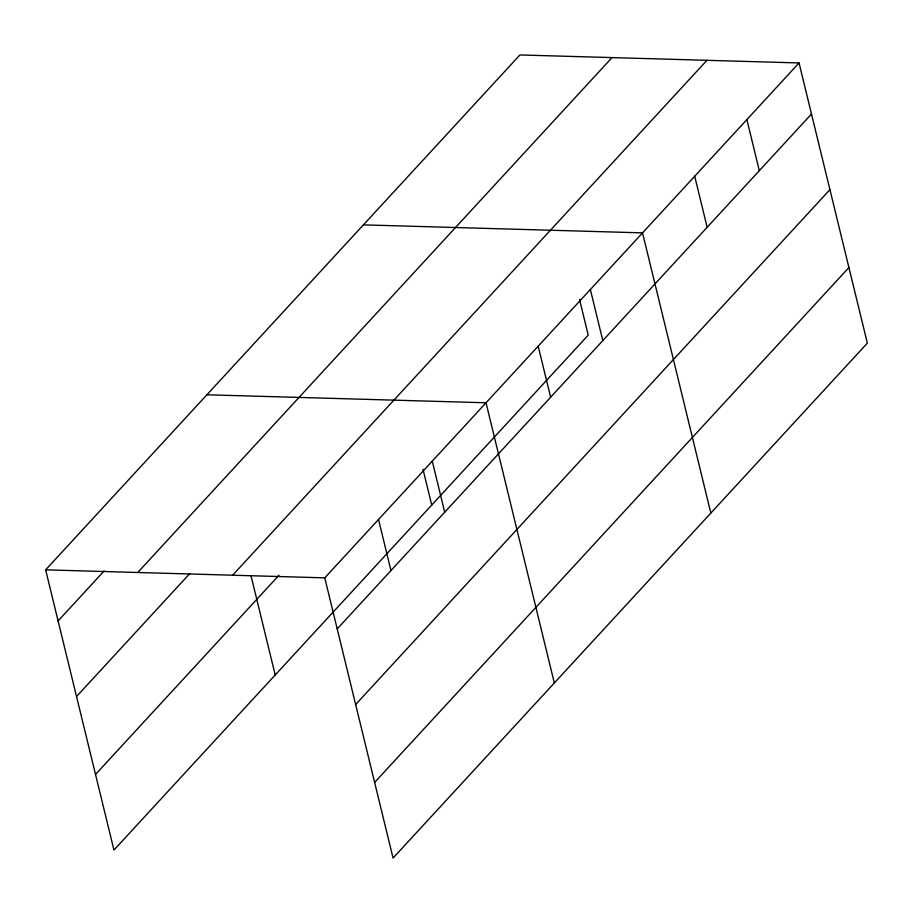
<?xml version="1.0" encoding="UTF-8"?>
<svg xmlns="http://www.w3.org/2000/svg" width="913" height="913" viewBox="0 0 913 913"><rect width="100%" height="100%" fill="white"/><g stroke="black" fill="none" stroke-linecap="round" stroke-linejoin="round"><path stroke-width="1.37" d="M579.527 299.407L588.234 335.151L113.954 850.049L45.65 569.849L519.931 54.951L799.046 62.951L867.35 343.151L393.069 858.049L324.766 577.849L799.046 62.951M58.101 620.908L104.173 570.899M137.76 572.485L612.041 57.599M76.532 696.528L189.79 573.569M232.655 575.201L706.936 60.315M95.523 774.429L279.001 575.247M337.217 628.909L811.497 114.022M355.648 704.528L829.928 189.642M374.638 782.43L848.919 267.543M363.42 224.872L642.535 232.872L710.839 513.072M206.909 394.781L486.024 402.781L554.328 682.981M45.65 569.849L324.766 577.849M746.868 119.592L759.319 170.663M694.702 176.232L707.153 227.303M590.357 289.512L602.808 340.572M538.191 346.141L550.642 397.212M432.271 461.133L444.711 512.204M423.016 469.328L431.723 505.072M378.518 519.486L390.969 570.557M251.109 576.137L275.212 674.981"/></g></svg>
